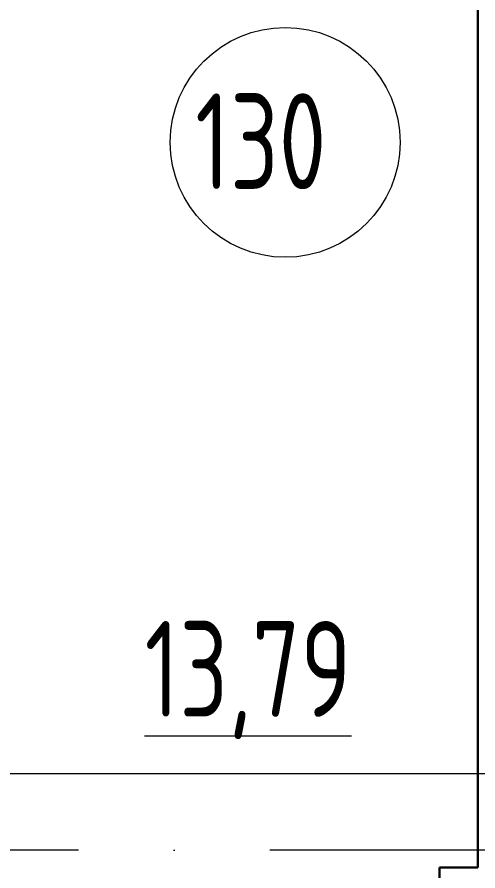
# Model space of a CAD drawing. Header units: millimetres. Extents: x -421858 to 614926, y -468665 to 141641.
# Drawn here: x -13251 to -12048, y -11596 to -9367 of the extents above; entities that cross this region are included whole.
import ezdxf

# ---------------------------------------------------------------- set-up
doc = ezdxf.new("R2010")
doc.units = ezdxf.units.MM
doc.linetypes.add('ADSK_Линия сетки', pattern=[25, 20, -2.5, 0, -2.5])
doc.linetypes.add('ADSK_Сверху', pattern=[450, 300, -150])
for name, color, linetype, lineweight in [('Линии', 252, 'Continuous', 9), ('Марки помещений', 252, 'Continuous', 20), ('Оси', 252, 'Continuous', 9), ('Стены наружные', 7, 'Continuous', 18)]:
    doc.layers.add(name, color=color, linetype=linetype, lineweight=lineweight)
doc.styles.add('GOST Common_3', font='', dxfattribs={"height": 3.5})
doc.styles.get('GOST Common_3').set_extended_font_data('GOST 2.304 type A')

# ---------------------------------------------------------------- blocks, each defined once
blk = doc.blocks.new('1 этаж')
at = {"layer": 'Линии', "color": 251, "linetype": 'ADSK_Сверху', "ltscale": 100, "true_color": 0x636466}
blk.add_line((-15072.8, -11341.7), (-4252.8, -11341.7), dxfattribs=at)
at = {"layer": 'Марки помещений', "color": 251, "true_color": 0x636466}
blk.add_circle((-12551.1, -9693.8), 300, dxfattribs=at)
at = {"layer": 'Оси', "color": 251, "linetype": 'ADSK_Линия сетки', "ltscale": 100, "true_color": 0x636466}
blk.add_line((4409.5, -11541.7), (-72530.1, -11541.7), dxfattribs=at)
at = {"layer": 'Стены наружные', "color": 251, "lineweight": 30, "true_color": 0x636466}
for p, q in [((-12047.8, -5371.7), (-12047.8, -11586.7)), ((-12147.8, -11586.7), (-12147.8, -11686.7)), ((-12047.8, -11586.7), (-12147.8, -11586.7))]:
    blk.add_line(p, q, dxfattribs=at)
at = {"layer": 'Марки помещений', "color": 251, "true_color": 0x636466, "style": 'GOST Common_3', "width": 0.9}
for s, p in [('130', (-12786, -9816)), ('%%U13,79', (-12918.2, -11193.5))]:
    blk.add_text(s, height=250, dxfattribs=at).set_placement(p)

msp = doc.modelspace()

# ---------------------------------------------------------------- block references
msp.add_blockref('1 этаж', (0, 0))

doc.saveas('drawing.dxf')
